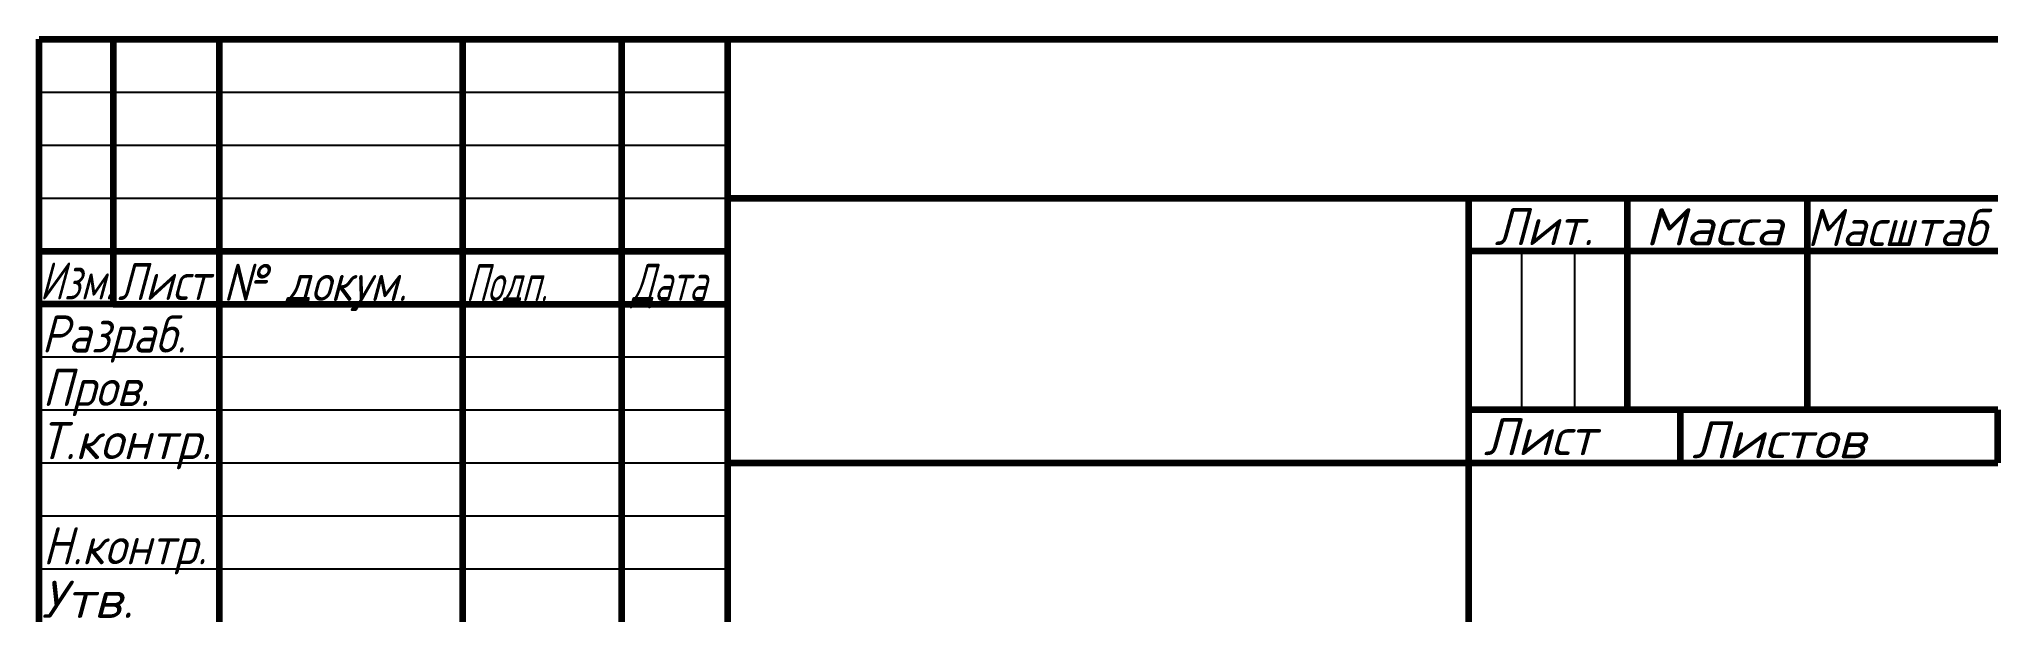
# Model space of a CAD drawing. Header units: millimetres. Extents: x 230 to 415, y 5 to 60.
import ezdxf
from ezdxf.enums import TextEntityAlignment as Align

# ---------------------------------------------------------------- set-up
doc = ezdxf.new("R2010")
doc.units = ezdxf.units.MM
doc.layers.add('Толстые', color=1, linetype='Continuous', lineweight=100)
doc.layers.add('Тонкие', color=7, linetype='Continuous')
doc.styles.add('Наклонный', font='isocpeur.ttf', dxfattribs={"oblique": 15})

msp = doc.modelspace()

# ---------------------------------------------------------------- linework, layer by layer
at = {"layer": 'Толстые'}
for p, q in [((230, 5), (230, 60)), ((230, 60), (415, 60)), ((237, 60), (237, 35)), ((247, 60), (247, 5)), ((270, 60), (270, 5)), ((285, 60), (285, 5)), ((295, 60), (295, 5)), ((295, 45), (415, 45)), ((365, 45), (365, 5)), ((380, 45), (380, 25)), ((397, 45), (397, 25)), ((230, 40), (295, 40)), ((415, 40), (365, 40)), ((237, 35), (230, 35)), ((237, 35), (295, 35)), ((415, 25), (365, 25)), ((385, 25), (385, 20)), ((415, 20), (415, 25)), ((295, 20), (415, 20))]:
    msp.add_line(p, q, dxfattribs=at)
at = {"layer": 'Тонкие'}
for p, q in [((230, 55), (295, 55)), ((230, 50), (295, 50)), ((230, 45), (295, 45)), ((370, 40), (370, 25)), ((375, 40), (375, 25)), ((230, 30), (295, 30)), ((230, 25), (295, 25)), ((230, 20), (295, 20)), ((230, 15), (295, 15)), ((230, 10), (295, 10))]:
    msp.add_line(p, q, dxfattribs=at)

# ---------------------------------------------------------------- texts
at = {"layer": 'Тонкие', "style": 'Наклонный', "oblique": 15}
for s, width, p, p2 in [('Лит.', 0.986664, (367.46, 40.56), (376.78, 40.56)), ('Масса', 1.009131, (381.7, 40.54), (394.77, 40.54)), ('Масштаб', 0.865273, (396.97, 40.47), (413.93, 40.47)), ('Изм.', 0.777163, (230.04, 35.43), (236.98, 35.43)), ('Лист', 0.81446, (237.43, 35.38), (245.99, 35.38)), ('№ докум.', 0.869238, (247.39, 35.29), (264.73, 35.29)), ('Подп.', 0.687171, (270.29, 35.26), (277.99, 35.26)), ('Дата', 0.593487, (285.95, 35.3), (293.02, 35.3)), ('Разраб.', 0.819669, (230.22, 30.42), (243.85, 30.42)), ('Пров.', 0.9018, (230.31, 25.37), (240.41, 25.37)), ('Лист', 1.006863, (366.43, 20.73), (377, 20.73)), ('Т.контр.', 0.91189, (229.99, 20.35), (246.27, 20.35)), ('Листов', 1.063118, (386.11, 20.44), (402.48, 20.44)), ('Н.контр.', 0.866805, (230.35, 10.43), (245.82, 10.43)), ('Утв.', 0.919398, (230.21, 5.37), (238.9, 5.37))]:
    msp.add_text(s, height=3.5, dxfattribs=dict(at, width=width)).set_placement(p, p2, align=Align.FIT)

doc.saveas('drawing.dxf')
